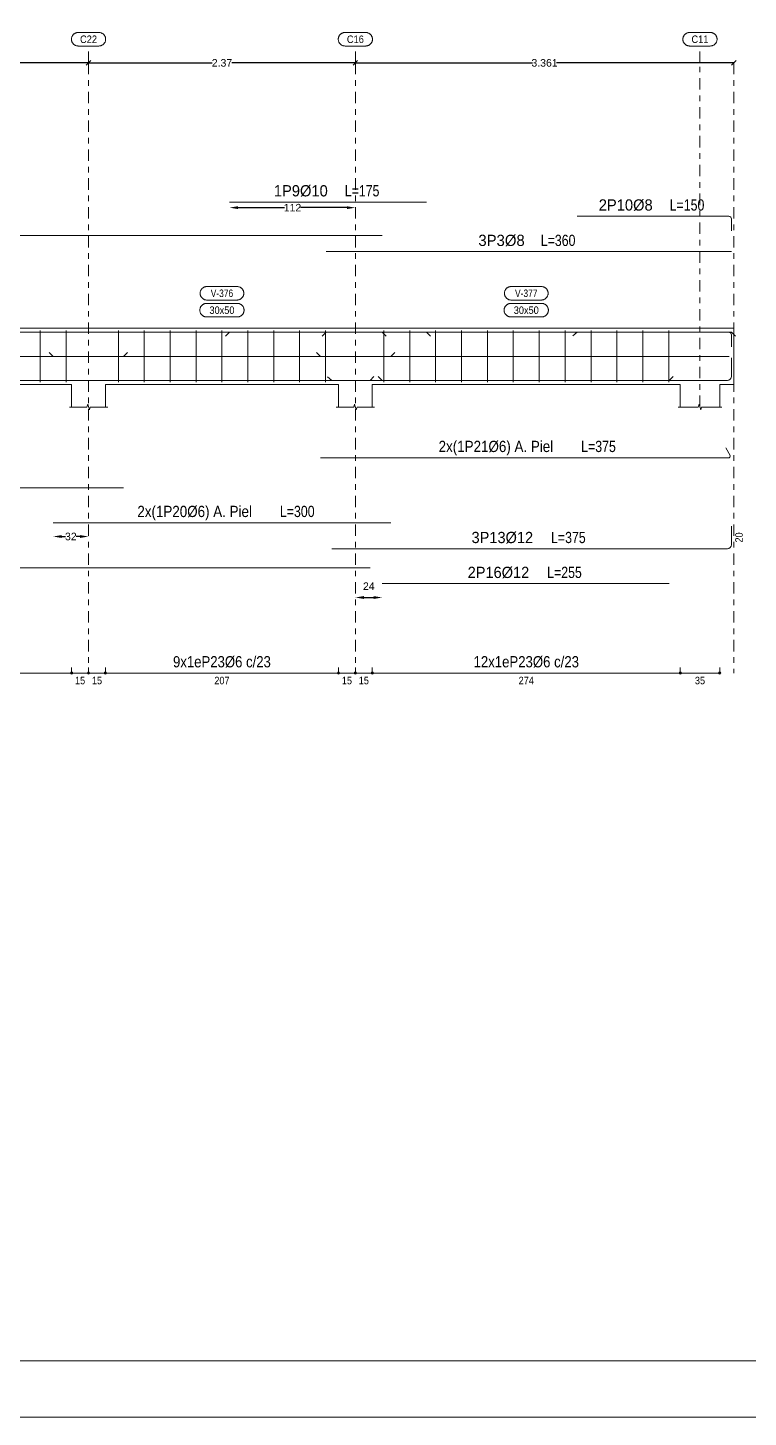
# Model space of a CAD drawing. Header units: millimetres. Extents: x 3 to 479, y -191 to 120.
# Drawn here: x 125.28 to 138.08, y -191.16 to -166.48 of the extents above; entities that cross this region are included whole.
import ezdxf
from ezdxf.enums import TextEntityAlignment as Align

# ---------------------------------------------------------------- set-up
doc = ezdxf.new("R2010")
doc.units = ezdxf.units.MM
doc.linetypes.add('CYPE_RAYAPUNTO', pattern=[0.4125, 0.2025, -0.105, 0, -0.105])
for name, color, linetype, lineweight in [('ALZ_ARM_LONG_ARM_TEXTOS', 3, 'Continuous', 9), ('ALZ_ARM_LONG_TXT_LONG', 3, 'Continuous', 9), ('ALZ_ARM_TRANS_TXT_EST', 3, 'Continuous', 9), ('ALZ_CONT_NUDOS', 122, 'Continuous', 9), ('ALZ_CONT_VIG_HORMIGON', 2, 'Continuous', 9), ('ALZ_COT_COT_ANCLAJES', 3, 'Continuous', 0), ('ALZ_COT_COT_ARM', 3, 'Continuous', 0), ('ALZ_COT_COT_EST', 3, 'Continuous', 0), ('ALZ_COT_COT_LIN_APOYOS', 2, 'CYPE_RAYAPUNTO', 0), ('ALZ_COT_LONGITUD_PROYECTADA', 122, 'Continuous', 0), ('ALZ_COT_TEXTOS_ESTRIBOS', 122, 'Continuous', 0), ('ALZ_REF_COT_LIN_AUX_COTA', 2, 'CYPE_RAYAPUNTO', 9), ('ALZ_REF_REF_NOMBRE', 3, 'Continuous', 9), ('ALZ_REF_REF_REFERENCIA', 3, 'Continuous', 9), ('ALZ_REF_TEXTO_REF_NOMBRE', 3, 'Continuous', 9), ('ALZ_REF_TEXTO_REF_REFERENCIA', 3, 'Continuous', 9), ('ARM_LONGITUDINAL_Ø10', 103, 'Continuous', 9), ('ARM_LONGITUDINAL_Ø12', 171, 'Continuous', 9), ('ARM_LONGITUDINAL_Ø6', 151, 'Continuous', 9), ('ARM_LONGITUDINAL_Ø8', 32, 'Continuous', 9), ('ARM_TRANSVERSAL_Ø6', 151, 'Continuous', 9), ('RECUAD_LIMITES', 2, 'Continuous', 0), ('RECUAD_MARCO', 1, 'Continuous', 20)]:
    doc.layers.add(name, color=color, linetype=linetype, lineweight=lineweight)
doc.styles.add('CYPETXT_0.2_romans', font='arial.ttf', dxfattribs={"height": 0.133333})
doc.styles.add('CYPETXT_romans', font='arial.ttf', dxfattribs={"height": 0.2})
doc.dimstyles.new('cype_arrow', dxfattribs={"dimtxt": 0.18, "dimasz": 0.15, "dimexe": 0.05, "dimexo": 0.05, "dimgap": 0, "dimtad": 0, "dimdec": 4, "dimzin": 0, "dimdsep": 46, "dimtxsty": 'CYPETXT_0.2_romans', "dimcen": 0.09, "dimadec": 0, "dimazin": 0, "dimtfac": 1, "dimtdec": 4, "dimtofl": 0, "dimtmove": 2, "dimatfit": 3, "dimfxl": 1, "dimtolj": 1, "dimtzin": 0, "dimarcsym": 0})
doc.dimstyles.new('cype_oblique', dxfattribs={"dimtxt": 0.18, "dimasz": 0.18, "dimexe": 0.05, "dimexo": 0.05, "dimgap": 0, "dimtad": 0, "dimdec": 4, "dimzin": 0, "dimdsep": 46, "dimtxsty": 'CYPETXT_0.2_romans', "dimblk": 'OBLIQUE', "dimtsz": 0.04, "dimcen": 0.09, "dimadec": 0, "dimazin": 0, "dimtfac": 1, "dimtdec": 4, "dimtofl": 0, "dimtmove": 2, "dimatfit": 3, "dimfxl": 1, "dimtolj": 1, "dimtzin": 0, "dimarcsym": 0})

# ---------------------------------------------------------------- blocks, each defined once
blk = doc.blocks.new('*D787')
at = {"layer": 'ALZ_COT_LONGITUD_PROYECTADA', "color": 0, "lineweight": -2, "transparency": 16777216}
for p, q in [((120.465, -167.147), (120.545, -167.067)), ((126.324, -167.147), (126.404, -167.067)), ((120.505, -167.107), (123.208, -167.107)), ((126.364, -167.107), (123.66, -167.107))]:
    blk.add_line(p, q, dxfattribs=at)
at = {"layer": 'Defpoints', "color": 0, "transparency": 16777216}
for p in [(120.505, -167.107), (120.505, -167.107), (126.364, -167.107)]:
    blk.add_point(p, dxfattribs=at)
at = {"layer": 'ALZ_COT_LONGITUD_PROYECTADA', "color": 0, "transparency": 16777216, "insert": (123.434, -167.107), "char_height": 0.1333, "attachment_point": 5, "style": 'CYPETXT_0.2_romans'}
blk.add_mtext('\\A1;2.929', dxfattribs=at)
blk = doc.blocks.new('_OBLIQUE')
at = {"color": 0, "linetype": 'ByBlock', "lineweight": -2}
blk.add_line((-0.5, -0.5), (0.5, 0.5), dxfattribs=at)
blk = doc.blocks.new('*D788')
at = {"layer": 'ALZ_COT_LONGITUD_PROYECTADA', "color": 0, "lineweight": -2, "transparency": 16777216}
for p, q in [((126.324, -167.147), (126.404, -167.067)), ((131.064, -167.147), (131.144, -167.067)), ((126.364, -167.107), (128.559, -167.107)), ((131.104, -167.107), (128.908, -167.107))]:
    blk.add_line(p, q, dxfattribs=at)
at = {"layer": 'Defpoints', "color": 0, "transparency": 16777216}
for p in [(126.364, -167.107), (126.364, -167.107), (131.104, -167.107)]:
    blk.add_point(p, dxfattribs=at)
at = {"layer": 'ALZ_COT_LONGITUD_PROYECTADA', "color": 0, "transparency": 16777216, "insert": (128.734, -167.107), "char_height": 0.1333, "attachment_point": 5, "style": 'CYPETXT_0.2_romans'}
blk.add_mtext('\\A1;2.37', dxfattribs=at)
blk = doc.blocks.new('*D789')
at = {"layer": 'ALZ_COT_LONGITUD_PROYECTADA', "color": 0, "lineweight": -2, "transparency": 16777216}
for p, q in [((131.064, -167.147), (131.144, -167.067)), ((137.785, -167.147), (137.865, -167.067)), ((131.104, -167.107), (134.252, -167.107)), ((137.825, -167.107), (134.676, -167.107))]:
    blk.add_line(p, q, dxfattribs=at)
at = {"layer": 'Defpoints', "color": 0, "transparency": 16777216}
for p in [(131.104, -167.107), (131.104, -167.107), (137.825, -167.107)]:
    blk.add_point(p, dxfattribs=at)
at = {"layer": 'ALZ_COT_LONGITUD_PROYECTADA', "color": 0, "transparency": 16777216, "insert": (134.464, -167.107), "char_height": 0.1333, "attachment_point": 5, "style": 'CYPETXT_0.2_romans'}
blk.add_mtext('\\A1;3.361', dxfattribs=at)
blk = doc.blocks.new('*D792')
at = {"layer": 'ALZ_COT_COT_ARM', "color": 0, "lineweight": -2, "transparency": 16777216}
for p, q in [((125.884, -175.52), (125.954, -175.52)), ((126.214, -175.52), (126.143, -175.52))]:
    blk.add_line(p, q, dxfattribs=at)
at = {"layer": 'ALZ_COT_COT_ARM', "color": 0, "transparency": 16777216}
for points in [[(125.884, -175.495), (125.884, -175.545), (125.734, -175.52)], [(126.214, -175.495), (126.214, -175.545), (126.364, -175.52)]]:
    blk.add_solid(points, dxfattribs=at)
at = {"layer": 'Defpoints', "color": 0, "transparency": 16777216}
for p in [(125.734, -175.52), (126.364, -175.52), (126.364, -175.52)]:
    blk.add_point(p, dxfattribs=at)
at = {"layer": 'ALZ_COT_COT_ARM', "color": 0, "transparency": 16777216, "insert": (126.049, -175.52), "char_height": 0.1333, "attachment_point": 5, "style": 'CYPETXT_0.2_romans'}
blk.add_mtext('\\A1;32', dxfattribs=at)
blk = doc.blocks.new('*D798')
at = {"layer": 'ALZ_COT_COT_ARM', "color": 0, "lineweight": -2, "transparency": 16777216}
for p, q in [((129.019, -169.678), (129.846, -169.678)), ((130.954, -169.678), (130.127, -169.678))]:
    blk.add_line(p, q, dxfattribs=at)
at = {"layer": 'ALZ_COT_COT_ARM', "color": 0, "transparency": 16777216}
for points in [[(129.019, -169.653), (129.019, -169.703), (128.869, -169.678)], [(130.954, -169.653), (130.954, -169.703), (131.104, -169.678)]]:
    blk.add_solid(points, dxfattribs=at)
at = {"layer": 'Defpoints', "color": 0, "transparency": 16777216}
for p in [(128.869, -169.678), (131.104, -169.678), (131.104, -169.678)]:
    blk.add_point(p, dxfattribs=at)
at = {"layer": 'ALZ_COT_COT_ARM', "color": 0, "transparency": 16777216, "insert": (129.986, -169.678), "char_height": 0.1333, "attachment_point": 5, "style": 'CYPETXT_0.2_romans'}
blk.add_mtext('\\A1;112', dxfattribs=at)
blk = doc.blocks.new('*D801')
at = {"layer": 'ALZ_COT_COT_ARM', "color": 0, "lineweight": -2, "transparency": 16777216}
blk.add_line((131.254, -176.603), (131.43, -176.603), dxfattribs=at)
at = {"layer": 'ALZ_COT_COT_ARM', "color": 0, "transparency": 16777216}
for points in [[(131.254, -176.578), (131.254, -176.628), (131.104, -176.603)], [(131.43, -176.578), (131.43, -176.628), (131.58, -176.603)]]:
    blk.add_solid(points, dxfattribs=at)
at = {"layer": 'Defpoints', "color": 0, "transparency": 16777216}
for p in [(131.104, -176.603), (131.58, -176.603), (131.58, -176.603)]:
    blk.add_point(p, dxfattribs=at)
at = {"layer": 'ALZ_COT_COT_ARM', "color": 0, "transparency": 16777216, "insert": (131.342, -176.402), "char_height": 0.1333, "attachment_point": 5, "style": 'CYPETXT_0.2_romans'}
blk.add_mtext('\\A1;24', dxfattribs=at)

msp = doc.modelspace()

# ---------------------------------------------------------------- linework, layer by layer
at = {"layer": 'ALZ_CONT_NUDOS'}
for p, q in [((126.06351, -172.81918), (126.06351, -173.21918)), ((126.66351, -172.81918), (126.66351, -173.21918)), ((130.80351, -172.81918), (130.80351, -173.21918)), ((131.40351, -172.81918), (131.40351, -173.21918)), ((136.87493, -172.81918), (136.87493, -173.21918)), ((137.57493, -172.81918), (137.57493, -173.21918))]:
    msp.add_line(p, q, dxfattribs=at)
for points in [[(126.06351, -171.81918), (126.66351, -171.81918)], [(130.80351, -171.81918), (131.40351, -171.81918)], [(136.87493, -171.81918), (137.57493, -171.81918), (137.82493, -171.81918), (137.82493, -172.81918), (137.57493, -172.81918)], [(126.02351, -173.21918), (126.33351, -173.21918), (126.34851, -173.16918), (126.37851, -173.26918), (126.39351, -173.21918), (126.70351, -173.21918)], [(130.76351, -173.21918), (131.07351, -173.21918), (131.08851, -173.16918), (131.11851, -173.26918), (131.13351, -173.21918), (131.44351, -173.21918)], [(136.83493, -173.21918), (137.19493, -173.21918), (137.20993, -173.16918), (137.23993, -173.26918), (137.25493, -173.21918), (137.61493, -173.21918)]]:
    msp.add_lwpolyline(points, dxfattribs=at)
at = {"layer": 'ALZ_CONT_VIG_HORMIGON'}
for p, q in [((120.80493, -171.81918), (126.06351, -171.81918)), ((126.66351, -171.81918), (130.80351, -171.81918)), ((131.40351, -171.81918), (136.87493, -171.81918)), ((120.80493, -172.81918), (126.06351, -172.81918)), ((126.66351, -172.81918), (130.80351, -172.81918)), ((131.40351, -172.81918), (136.87493, -172.81918))]:
    msp.add_line(p, q, dxfattribs=at)
at = {"layer": 'ALZ_COT_COT_EST'}
for p, q in [((126.06351, -177.94395), (126.06351, -177.84395)), ((126.36351, -177.94395), (126.36351, -177.84395)), ((126.66351, -177.94395), (126.66351, -177.84395)), ((130.80351, -177.94395), (130.80351, -177.84395)), ((131.10351, -177.94395), (131.10351, -177.84395)), ((131.40351, -177.94395), (131.40351, -177.84395)), ((136.87493, -177.94395), (136.87493, -177.84395))]:
    msp.add_line(p, q, dxfattribs=at)
for points in [[(120.80493, -177.94395), (126.06351, -177.94395), (126.06351, -177.84395)], [(126.06351, -177.94395), (126.36351, -177.94395), (126.36351, -177.84395)], [(126.36351, -177.94395), (126.66351, -177.94395), (126.66351, -177.84395)], [(126.66351, -177.94395), (130.80351, -177.94395), (130.80351, -177.84395)], [(130.80351, -177.94395), (131.10351, -177.94395), (131.10351, -177.84395)], [(131.10351, -177.94395), (131.40351, -177.94395), (131.40351, -177.84395)], [(131.40351, -177.94395), (136.87493, -177.94395), (136.87493, -177.84395)], [(136.87493, -177.94395), (137.57493, -177.94395), (137.57493, -177.84395)]]:
    msp.add_lwpolyline(points, dxfattribs=at)
for centre in [(126.06351, -177.94395), (126.06351, -177.94395), (126.36351, -177.94395), (126.36351, -177.94395), (126.66351, -177.94395), (126.66351, -177.94395), (130.80351, -177.94395), (130.80351, -177.94395), (131.10351, -177.94395), (131.10351, -177.94395), (131.40351, -177.94395), (131.40351, -177.94395), (136.87493, -177.94395), (136.87493, -177.94395), (137.57493, -177.94395)]:
    msp.add_circle(centre, 0.02, dxfattribs=at)
at = {"layer": 'ALZ_COT_COT_LIN_APOYOS'}
for p, q in [((126.36351, -167.10669), (126.36351, -177.94395)), ((131.10351, -167.10669), (131.10351, -177.94395)), ((137.82493, -167.10669), (137.82493, -177.94395))]:
    msp.add_line(p, q, dxfattribs=at)
at = {"layer": 'ALZ_REF_COT_LIN_AUX_COTA'}
for p, q in [((126.36351, -167.10669), (126.36351, -166.80669)), ((131.10351, -167.10669), (131.10351, -166.80669)), ((137.22493, -167.10669), (137.22493, -166.80669)), ((137.22493, -173.21918), (137.22493, -167.10669))]:
    msp.add_line(p, q, dxfattribs=at)
at = {"layer": 'ALZ_REF_REF_NOMBRE'}
for points in [[(129.00151, -171.07918), (129.00952, -171.07944), (129.0175, -171.08025), (129.02541, -171.08158), (129.03321, -171.08344), (129.04087, -171.08582), (129.04835, -171.0887), (129.05563, -171.09207), (129.06266, -171.09593), (129.06942, -171.10024), (129.07588, -171.105), (129.082, -171.11018), (129.08776, -171.11575), (129.09314, -171.1217), (129.09811, -171.128), (129.10265, -171.13461), (129.10674, -171.14151), (129.11036, -171.14866), (129.11349, -171.15605), (129.11612, -171.16362), (129.11824, -171.17136), (129.11983, -171.17922), (129.1209, -171.18717), (129.12144, -171.19517), (129.12144, -171.20319), (129.1209, -171.21119), (129.11983, -171.21914), (129.11824, -171.227), (129.11612, -171.23473), (129.11349, -171.24231), (129.11036, -171.24969), (129.10674, -171.25685), (129.10265, -171.26375), (129.09811, -171.27036), (129.09314, -171.27665), (129.08776, -171.2826), (129.082, -171.28818), (129.07588, -171.29335), (129.06942, -171.29811), (129.06266, -171.30243), (129.05563, -171.30628), (129.04835, -171.30965), (129.04087, -171.31254), (129.03321, -171.31491), (129.02541, -171.31677), (129.0175, -171.31811), (129.00952, -171.31891), (129.00151, -171.31918), (128.46551, -171.31918), (128.45749, -171.31891), (128.44951, -171.31811), (128.4416, -171.31677), (128.4338, -171.31491), (128.42614, -171.31254), (128.41866, -171.30965), (128.41138, -171.30628), (128.40435, -171.30243), (128.39759, -171.29811), (128.39114, -171.29335), (128.38501, -171.28818), (128.37925, -171.2826), (128.37387, -171.27665), (128.3689, -171.27036), (128.36436, -171.26375), (128.36027, -171.25685), (128.35665, -171.24969), (128.35352, -171.24231), (128.35089, -171.23473), (128.34877, -171.227), (128.34718, -171.21914), (128.34611, -171.21119), (128.34557, -171.20319), (128.34557, -171.19517), (128.34611, -171.18717), (128.34718, -171.17922), (128.34877, -171.17136), (128.35089, -171.16362), (128.35352, -171.15605), (128.35665, -171.14866), (128.36027, -171.14151), (128.36436, -171.13461), (128.3689, -171.128), (128.37387, -171.1217), (128.37925, -171.11575), (128.38501, -171.11018), (128.39114, -171.105), (128.39759, -171.10024), (128.40435, -171.09593), (128.41138, -171.09207), (128.41866, -171.0887), (128.42614, -171.08582), (128.4338, -171.08344), (128.4416, -171.08158), (128.44951, -171.08025), (128.45749, -171.07944), (128.46551, -171.07918), (129.00151, -171.07918)], [(134.40722, -171.07918), (134.41523, -171.07944), (134.42321, -171.08025), (134.43112, -171.08158), (134.43892, -171.08344), (134.44658, -171.08582), (134.45406, -171.0887), (134.46134, -171.09207), (134.46837, -171.09593), (134.47513, -171.10024), (134.48159, -171.105), (134.48771, -171.11018), (134.49347, -171.11575), (134.49885, -171.1217), (134.50382, -171.128), (134.50836, -171.13461), (134.51245, -171.14151), (134.51607, -171.14866), (134.5192, -171.15605), (134.52183, -171.16362), (134.52395, -171.17136), (134.52554, -171.17922), (134.52661, -171.18717), (134.52715, -171.19517), (134.52715, -171.20319), (134.52661, -171.21119), (134.52554, -171.21914), (134.52395, -171.227), (134.52183, -171.23473), (134.5192, -171.24231), (134.51607, -171.24969), (134.51245, -171.25685), (134.50836, -171.26375), (134.50382, -171.27036), (134.49885, -171.27665), (134.49347, -171.2826), (134.48771, -171.28818), (134.48159, -171.29335), (134.47513, -171.29811), (134.46837, -171.30243), (134.46134, -171.30628), (134.45406, -171.30965), (134.44658, -171.31254), (134.43892, -171.31491), (134.43112, -171.31677), (134.42321, -171.31811), (134.41523, -171.31891), (134.40722, -171.31918), (133.87122, -171.31918), (133.8632, -171.31891), (133.85522, -171.31811), (133.84731, -171.31677), (133.83951, -171.31491), (133.83185, -171.31254), (133.82437, -171.30965), (133.81709, -171.30628), (133.81006, -171.30243), (133.8033, -171.29811), (133.79685, -171.29335), (133.79072, -171.28818), (133.78496, -171.2826), (133.77958, -171.27665), (133.77461, -171.27036), (133.77007, -171.26375), (133.76598, -171.25685), (133.76236, -171.24969), (133.75923, -171.24231), (133.7566, -171.23473), (133.75448, -171.227), (133.75289, -171.21914), (133.75182, -171.21119), (133.75128, -171.20319), (133.75128, -171.19517), (133.75182, -171.18717), (133.75289, -171.17922), (133.75448, -171.17136), (133.7566, -171.16362), (133.75923, -171.15605), (133.76236, -171.14866), (133.76598, -171.14151), (133.77007, -171.13461), (133.77461, -171.128), (133.77958, -171.1217), (133.78496, -171.11575), (133.79072, -171.11018), (133.79685, -171.105), (133.8033, -171.10024), (133.81006, -171.09593), (133.81709, -171.09207), (133.82437, -171.0887), (133.83185, -171.08582), (133.83951, -171.08344), (133.84731, -171.08158), (133.85522, -171.08025), (133.8632, -171.07944), (133.87122, -171.07918), (134.40722, -171.07918)], [(129.00651, -171.37918), (129.01452, -171.37944), (129.0225, -171.38025), (129.03041, -171.38158), (129.03821, -171.38344), (129.04587, -171.38582), (129.05335, -171.3887), (129.06063, -171.39207), (129.06766, -171.39593), (129.07442, -171.40024), (129.08088, -171.405), (129.087, -171.41018), (129.09276, -171.41575), (129.09814, -171.4217), (129.10311, -171.428), (129.10765, -171.43461), (129.11174, -171.44151), (129.11536, -171.44866), (129.11849, -171.45605), (129.12112, -171.46362), (129.12324, -171.47136), (129.12483, -171.47922), (129.1259, -171.48717), (129.12644, -171.49517), (129.12644, -171.50319), (129.1259, -171.51119), (129.12483, -171.51914), (129.12324, -171.527), (129.12112, -171.53473), (129.11849, -171.54231), (129.11536, -171.54969), (129.11174, -171.55685), (129.10765, -171.56375), (129.10311, -171.57036), (129.09814, -171.57665), (129.09276, -171.5826), (129.087, -171.58818), (129.08088, -171.59335), (129.07442, -171.59811), (129.06766, -171.60243), (129.06063, -171.60628), (129.05335, -171.60965), (129.04587, -171.61254), (129.03821, -171.61491), (129.03041, -171.61677), (129.0225, -171.61811), (129.01452, -171.61891), (129.00651, -171.61918), (128.46051, -171.61918), (128.45249, -171.61891), (128.44451, -171.61811), (128.4366, -171.61677), (128.4288, -171.61491), (128.42114, -171.61254), (128.41366, -171.60965), (128.40638, -171.60628), (128.39935, -171.60243), (128.39259, -171.59811), (128.38614, -171.59335), (128.38001, -171.58818), (128.37425, -171.5826), (128.36887, -171.57665), (128.3639, -171.57036), (128.35936, -171.56375), (128.35527, -171.55685), (128.35165, -171.54969), (128.34852, -171.54231), (128.34589, -171.53473), (128.34377, -171.527), (128.34218, -171.51914), (128.34111, -171.51119), (128.34057, -171.50319), (128.34057, -171.49517), (128.34111, -171.48717), (128.34218, -171.47922), (128.34377, -171.47136), (128.34589, -171.46362), (128.34852, -171.45605), (128.35165, -171.44866), (128.35527, -171.44151), (128.35936, -171.43461), (128.3639, -171.428), (128.36887, -171.4217), (128.37425, -171.41575), (128.38001, -171.41018), (128.38614, -171.405), (128.39259, -171.40024), (128.39935, -171.39593), (128.40638, -171.39207), (128.41366, -171.3887), (128.42114, -171.38582), (128.4288, -171.38344), (128.4366, -171.38158), (128.44451, -171.38025), (128.45249, -171.37944), (128.46051, -171.37918), (129.00651, -171.37918)], [(134.41222, -171.37918), (134.42023, -171.37944), (134.42821, -171.38025), (134.43612, -171.38158), (134.44392, -171.38344), (134.45158, -171.38582), (134.45906, -171.3887), (134.46634, -171.39207), (134.47337, -171.39593), (134.48013, -171.40024), (134.48659, -171.405), (134.49271, -171.41018), (134.49847, -171.41575), (134.50385, -171.4217), (134.50882, -171.428), (134.51336, -171.43461), (134.51745, -171.44151), (134.52107, -171.44866), (134.5242, -171.45605), (134.52683, -171.46362), (134.52895, -171.47136), (134.53054, -171.47922), (134.53161, -171.48717), (134.53215, -171.49517), (134.53215, -171.50319), (134.53161, -171.51119), (134.53054, -171.51914), (134.52895, -171.527), (134.52683, -171.53473), (134.5242, -171.54231), (134.52107, -171.54969), (134.51745, -171.55685), (134.51336, -171.56375), (134.50882, -171.57036), (134.50385, -171.57665), (134.49847, -171.5826), (134.49271, -171.58818), (134.48659, -171.59335), (134.48013, -171.59811), (134.47337, -171.60243), (134.46634, -171.60628), (134.45906, -171.60965), (134.45158, -171.61254), (134.44392, -171.61491), (134.43612, -171.61677), (134.42821, -171.61811), (134.42023, -171.61891), (134.41222, -171.61918), (133.86622, -171.61918), (133.8582, -171.61891), (133.85022, -171.61811), (133.84231, -171.61677), (133.83451, -171.61491), (133.82685, -171.61254), (133.81937, -171.60965), (133.81209, -171.60628), (133.80506, -171.60243), (133.7983, -171.59811), (133.79185, -171.59335), (133.78572, -171.58818), (133.77996, -171.5826), (133.77458, -171.57665), (133.76961, -171.57036), (133.76507, -171.56375), (133.76098, -171.55685), (133.75736, -171.54969), (133.75423, -171.54231), (133.7516, -171.53473), (133.74948, -171.527), (133.74789, -171.51914), (133.74682, -171.51119), (133.74628, -171.50319), (133.74628, -171.49517), (133.74682, -171.48717), (133.74789, -171.47922), (133.74948, -171.47136), (133.7516, -171.46362), (133.75423, -171.45605), (133.75736, -171.44866), (133.76098, -171.44151), (133.76507, -171.43461), (133.76961, -171.428), (133.77458, -171.4217), (133.77996, -171.41575), (133.78572, -171.41018), (133.79185, -171.405), (133.7983, -171.40024), (133.80506, -171.39593), (133.81209, -171.39207), (133.81937, -171.3887), (133.82685, -171.38582), (133.83451, -171.38344), (133.84231, -171.38158), (133.85022, -171.38025), (133.8582, -171.37944), (133.86622, -171.37918), (134.41222, -171.37918)]]:
    msp.add_lwpolyline(points, close=True, dxfattribs=at)
at = {"layer": 'ALZ_REF_REF_REFERENCIA'}
for points in [[(126.54751, -166.56669), (126.55552, -166.56696), (126.5635, -166.56776), (126.57141, -166.5691), (126.57921, -166.57096), (126.58687, -166.57333), (126.59435, -166.57622), (126.60163, -166.57959), (126.60866, -166.58345), (126.61542, -166.58776), (126.62188, -166.59252), (126.628, -166.5977), (126.63376, -166.60327), (126.63914, -166.60922), (126.64411, -166.61551), (126.64865, -166.62212), (126.65274, -166.62902), (126.65636, -166.63618), (126.65949, -166.64356), (126.66212, -166.65114), (126.66424, -166.65888), (126.66583, -166.66673), (126.6669, -166.67468), (126.66744, -166.68268), (126.66744, -166.6907), (126.6669, -166.69871), (126.66583, -166.70665), (126.66424, -166.71451), (126.66212, -166.72225), (126.65949, -166.72982), (126.65636, -166.73721), (126.65274, -166.74436), (126.64865, -166.75126), (126.64411, -166.75788), (126.63914, -166.76417), (126.63376, -166.77012), (126.628, -166.77569), (126.62188, -166.78087), (126.61542, -166.78563), (126.60866, -166.78994), (126.60163, -166.7938), (126.59435, -166.79717), (126.58687, -166.80005), (126.57921, -166.80243), (126.57141, -166.80429), (126.5635, -166.80562), (126.55552, -166.80643), (126.54751, -166.80669), (126.17951, -166.80669), (126.17149, -166.80643), (126.16351, -166.80562), (126.1556, -166.80429), (126.1478, -166.80243), (126.14014, -166.80005), (126.13266, -166.79717), (126.12538, -166.7938), (126.11835, -166.78994), (126.11159, -166.78563), (126.10514, -166.78087), (126.09901, -166.77569), (126.09325, -166.77012), (126.08787, -166.76417), (126.0829, -166.75788), (126.07836, -166.75126), (126.07427, -166.74436), (126.07065, -166.73721), (126.06752, -166.72982), (126.06489, -166.72225), (126.06277, -166.71451), (126.06118, -166.70665), (126.06011, -166.69871), (126.05957, -166.6907), (126.05957, -166.68268), (126.06011, -166.67468), (126.06118, -166.66673), (126.06277, -166.65888), (126.06489, -166.65114), (126.06752, -166.64356), (126.07065, -166.63618), (126.07427, -166.62902), (126.07836, -166.62212), (126.0829, -166.61551), (126.08787, -166.60922), (126.09325, -166.60327), (126.09901, -166.5977), (126.10514, -166.59252), (126.11159, -166.58776), (126.11835, -166.58345), (126.12538, -166.57959), (126.13266, -166.57622), (126.14014, -166.57333), (126.1478, -166.57096), (126.1556, -166.5691), (126.16351, -166.56776), (126.17149, -166.56696), (126.17951, -166.56669), (126.54751, -166.56669)], [(131.28751, -166.56669), (131.29552, -166.56696), (131.3035, -166.56776), (131.31141, -166.5691), (131.31921, -166.57096), (131.32687, -166.57333), (131.33435, -166.57622), (131.34163, -166.57959), (131.34866, -166.58345), (131.35542, -166.58776), (131.36188, -166.59252), (131.368, -166.5977), (131.37376, -166.60327), (131.37914, -166.60922), (131.38411, -166.61551), (131.38865, -166.62212), (131.39274, -166.62902), (131.39636, -166.63618), (131.39949, -166.64356), (131.40212, -166.65114), (131.40424, -166.65888), (131.40583, -166.66673), (131.4069, -166.67468), (131.40744, -166.68268), (131.40744, -166.6907), (131.4069, -166.69871), (131.40583, -166.70665), (131.40424, -166.71451), (131.40212, -166.72225), (131.39949, -166.72982), (131.39636, -166.73721), (131.39274, -166.74436), (131.38865, -166.75126), (131.38411, -166.75788), (131.37914, -166.76417), (131.37376, -166.77012), (131.368, -166.77569), (131.36188, -166.78087), (131.35542, -166.78563), (131.34866, -166.78994), (131.34163, -166.7938), (131.33435, -166.79717), (131.32687, -166.80005), (131.31921, -166.80243), (131.31141, -166.80429), (131.3035, -166.80562), (131.29552, -166.80643), (131.28751, -166.80669), (130.91951, -166.80669), (130.91149, -166.80643), (130.90351, -166.80562), (130.8956, -166.80429), (130.8878, -166.80243), (130.88014, -166.80005), (130.87266, -166.79717), (130.86538, -166.7938), (130.85835, -166.78994), (130.85159, -166.78563), (130.84514, -166.78087), (130.83901, -166.77569), (130.83325, -166.77012), (130.82787, -166.76417), (130.8229, -166.75788), (130.81836, -166.75126), (130.81427, -166.74436), (130.81065, -166.73721), (130.80752, -166.72982), (130.80489, -166.72225), (130.80277, -166.71451), (130.80118, -166.70665), (130.80011, -166.69871), (130.79957, -166.6907), (130.79957, -166.68268), (130.80011, -166.67468), (130.80118, -166.66673), (130.80277, -166.65888), (130.80489, -166.65114), (130.80752, -166.64356), (130.81065, -166.63618), (130.81427, -166.62902), (130.81836, -166.62212), (130.8229, -166.61551), (130.82787, -166.60922), (130.83325, -166.60327), (130.83901, -166.5977), (130.84514, -166.59252), (130.85159, -166.58776), (130.85835, -166.58345), (130.86538, -166.57959), (130.87266, -166.57622), (130.88014, -166.57333), (130.8878, -166.57096), (130.8956, -166.5691), (130.90351, -166.56776), (130.91149, -166.56696), (130.91951, -166.56669), (131.28751, -166.56669)], [(137.40893, -166.56669), (137.41694, -166.56696), (137.42492, -166.56776), (137.43283, -166.5691), (137.44063, -166.57096), (137.44829, -166.57333), (137.45577, -166.57622), (137.46305, -166.57959), (137.47008, -166.58345), (137.47684, -166.58776), (137.4833, -166.59252), (137.48942, -166.5977), (137.49518, -166.60327), (137.50056, -166.60922), (137.50553, -166.61551), (137.51007, -166.62212), (137.51416, -166.62902), (137.51778, -166.63618), (137.52091, -166.64356), (137.52354, -166.65114), (137.52566, -166.65888), (137.52725, -166.66673), (137.52832, -166.67468), (137.52886, -166.68268), (137.52886, -166.6907), (137.52832, -166.69871), (137.52725, -166.70665), (137.52566, -166.71451), (137.52354, -166.72225), (137.52091, -166.72982), (137.51778, -166.73721), (137.51416, -166.74436), (137.51007, -166.75126), (137.50553, -166.75788), (137.50056, -166.76417), (137.49518, -166.77012), (137.48942, -166.77569), (137.4833, -166.78087), (137.47684, -166.78563), (137.47008, -166.78994), (137.46305, -166.7938), (137.45577, -166.79717), (137.44829, -166.80005), (137.44063, -166.80243), (137.43283, -166.80429), (137.42492, -166.80562), (137.41694, -166.80643), (137.40893, -166.80669), (137.04093, -166.80669), (137.03291, -166.80643), (137.02493, -166.80562), (137.01702, -166.80429), (137.00922, -166.80243), (137.00156, -166.80005), (136.99408, -166.79717), (136.9868, -166.7938), (136.97977, -166.78994), (136.97301, -166.78563), (136.96656, -166.78087), (136.96043, -166.77569), (136.95467, -166.77012), (136.94929, -166.76417), (136.94432, -166.75788), (136.93978, -166.75126), (136.93569, -166.74436), (136.93208, -166.73721), (136.92894, -166.72982), (136.92631, -166.72225), (136.92419, -166.71451), (136.9226, -166.70665), (136.92153, -166.69871), (136.92099, -166.6907), (136.92099, -166.68268), (136.92153, -166.67468), (136.9226, -166.66673), (136.92419, -166.65888), (136.92631, -166.65114), (136.92894, -166.64356), (136.93208, -166.63618), (136.93569, -166.62902), (136.93978, -166.62212), (136.94432, -166.61551), (136.94929, -166.60922), (136.95467, -166.60327), (136.96043, -166.5977), (136.96656, -166.59252), (136.97301, -166.58776), (136.97977, -166.58345), (136.9868, -166.57959), (136.99408, -166.57622), (137.00156, -166.57333), (137.00922, -166.57096), (137.01702, -166.5691), (137.02493, -166.56776), (137.03291, -166.56696), (137.04093, -166.56669), (137.40893, -166.56669)]]:
    msp.add_lwpolyline(points, close=True, dxfattribs=at)
at = {"layer": 'ARM_LONGITUDINAL_Ø10'}
for p, q in [((128.86907, -171.89118), (128.79836, -171.96189)), ((132.36907, -171.89118), (132.43978, -171.96189))]:
    msp.add_line(p, q, dxfattribs=at)
for points in [[(128.86907, -169.57808), (132.36907, -169.57808)], [(128.86907, -171.89118), (132.36907, -171.89118)]]:
    msp.add_lwpolyline(points, dxfattribs=at)
at = {"layer": 'ARM_LONGITUDINAL_Ø12'}
for p, q in [((130.68493, -172.74718), (130.61035, -172.68056)), ((131.57993, -172.74718), (131.50922, -172.67647)), ((136.67993, -172.74718), (136.75064, -172.67647))]:
    msp.add_line(p, q, dxfattribs=at)
for points in [[(137.78493, -172.34718), (137.78493, -172.67518), (137.77945, -172.70273), (137.76384, -172.72609), (137.74048, -172.7417), (137.71293, -172.74718), (130.68493, -172.74718)], [(131.57993, -172.74718), (136.67993, -172.74718)], [(137.78493, -175.33674), (137.78493, -175.66474), (137.77945, -175.69229), (137.76384, -175.71565), (137.74048, -175.73126), (137.71293, -175.73674), (130.68493, -175.73674)], [(131.57993, -176.35674), (136.67993, -176.35674)]]:
    msp.add_lwpolyline(points, dxfattribs=at)
at = {"layer": 'ARM_LONGITUDINAL_Ø6'}
for p, q in [((125.73351, -172.31918), (125.66279, -172.24847)), ((126.98422, -172.31918), (127.05493, -172.24847)), ((130.48493, -172.31918), (130.41422, -172.24847)), ((131.73351, -172.31918), (131.80422, -172.24847))]:
    msp.add_line(p, q, dxfattribs=at)
for points in [[(119.88422, -172.31918), (126.98422, -172.31918)], [(125.73351, -172.31918), (131.73351, -172.31918)], [(130.48493, -172.31918), (137.74336, -172.31918)], [(130.48493, -174.11918), (137.74336, -174.11918), (137.75442, -174.1099), (137.76163, -174.09739), (137.76414, -174.08318), (137.68493, -173.94597)], [(119.88422, -174.65299), (126.98422, -174.65299)], [(125.73351, -175.27397), (131.73351, -175.27397)]]:
    msp.add_lwpolyline(points, dxfattribs=at)
at = {"layer": 'ARM_LONGITUDINAL_Ø8'}
for p, q in [((130.58493, -171.89118), (130.51422, -171.96189)), ((131.58182, -171.89118), (131.65253, -171.96189)), ((135.04493, -171.89118), (134.96785, -171.95489)), ((137.78493, -171.89118), (137.85564, -171.96189)), ((131.36351, -172.74718), (131.43422, -172.67647))]:
    msp.add_line(p, q, dxfattribs=at)
for points in [[(137.78493, -170.09021), (137.78493, -169.87821), (137.78127, -169.85984), (137.77087, -169.84427), (137.75529, -169.83386), (137.73693, -169.83021), (135.04493, -169.83021)], [(111.58182, -170.17318), (131.58182, -170.17318)], [(137.78493, -170.45918), (130.58493, -170.45918)], [(111.58182, -171.89118), (131.58182, -171.89118)], [(137.78493, -171.89118), (130.58493, -171.89118)], [(137.78493, -172.15118), (137.78493, -171.93918), (137.78127, -171.92081), (137.77087, -171.90524), (137.75529, -171.89483), (137.73693, -171.89118), (135.04493, -171.89118)], [(111.76493, -172.74718), (131.36351, -172.74718)], [(111.76493, -176.07511), (131.36351, -176.07511)]]:
    msp.add_lwpolyline(points, dxfattribs=at)
at = {"layer": 'ARM_TRANSVERSAL_Ø6'}
for p, q in [((125.50422, -171.85918), (125.50422, -172.77918)), ((125.96422, -171.85918), (125.96422, -172.77918)), ((126.89351, -171.85918), (126.89351, -172.77918)), ((127.35351, -171.85918), (127.35351, -172.77918)), ((127.81351, -171.85918), (127.81351, -172.77918)), ((128.27351, -171.85918), (128.27351, -172.77918)), ((128.73351, -171.85918), (128.73351, -172.77918)), ((129.19351, -171.85918), (129.19351, -172.77918)), ((129.65351, -171.85918), (129.65351, -172.77918)), ((130.11351, -171.85918), (130.11351, -172.77918)), ((130.57351, -171.85918), (130.57351, -172.77918)), ((131.60922, -171.85918), (131.60922, -172.77918)), ((132.06922, -171.85918), (132.06922, -172.77918)), ((132.52922, -171.85918), (132.52922, -172.77918)), ((132.98922, -171.85918), (132.98922, -172.77918)), ((133.44922, -171.85918), (133.44922, -172.77918)), ((133.90922, -171.85918), (133.90922, -172.77918)), ((134.36922, -171.85918), (134.36922, -172.77918)), ((134.82922, -171.85918), (134.82922, -172.77918)), ((135.28922, -171.85918), (135.28922, -172.77918)), ((135.74922, -171.85918), (135.74922, -172.77918)), ((136.20922, -171.85918), (136.20922, -172.77918)), ((136.66922, -171.85918), (136.66922, -172.77918))]:
    msp.add_line(p, q, dxfattribs=at)
at = {"layer": 'RECUAD_LIMITES'}
msp.add_lwpolyline([(100.33093, -191.16316), (159.73093, -191.16316), (159.73093, -149.16316), (100.33093, -149.16316), (100.33093, -191.16316)], close=True, dxfattribs=at)
at = {"layer": 'RECUAD_MARCO'}
msp.add_lwpolyline([(102.83093, -190.16316), (158.73093, -190.16316), (158.73093, -150.16316), (102.83093, -150.16316), (102.83093, -190.16316)], close=True, dxfattribs=at)

# ---------------------------------------------------------------- texts
at = {"layer": 'ALZ_ARM_LONG_ARM_TEXTOS', "style": 'CYPETXT_romans'}
for s, width, p in [('1P9%%c10', 0.935124, (130.13407, -169.47808)), ('2P10%%c8', 0.935124, (135.90593, -169.73021)), ('3P3%%c8', 0.947337, (133.69993, -170.35918)), ('2x(1P21%%c6) A. Piel', 0.851134, (133.59993, -174.01918)), ('2x(1P20%%c6) A. Piel', 0.851134, (128.24851, -175.17397)), ('3P13%%c12', 0.92633, (133.71393, -175.63674)), ('2P16%%c12', 0.92633, (133.64493, -176.25674))]:
    msp.add_text(s, height=0.2, dxfattribs=dict(at, width=width)).set_placement(p, align=Align.CENTER)
at = {"layer": 'ALZ_ARM_LONG_TXT_LONG', "style": 'CYPETXT_romans', "width": 0.785606}
for s, p in [(' L=175', (131.19257, -169.47808)), (' L=150', (136.96443, -169.73021)), (' L=360', (134.67443, -170.35918)), (' L=375', (135.39193, -174.01918)), (' L=300', (130.04051, -175.17397)), (' L=375', (134.85643, -175.63674)), (' L=255', (134.78743, -176.25674))]:
    msp.add_text(s, height=0.2, dxfattribs=at).set_placement(p, align=Align.CENTER)
at = {"layer": 'ALZ_ARM_TRANS_TXT_EST', "style": 'CYPETXT_romans'}
for s, width, p in [('9x1eP23%%c6 c/23', 0.835132, (128.73351, -177.84395)), ('12x1eP23%%c6 c/23', 0.837616, (134.13922, -177.84395))]:
    msp.add_text(s, height=0.2, dxfattribs=dict(at, width=width)).set_placement(p, align=Align.CENTER)
at = {"layer": 'ALZ_COT_COT_ANCLAJES', "style": 'CYPETXT_romans', "width": 0.872274}
msp.add_text('20', height=0.133333, rotation=90, dxfattribs=at).set_placement((137.85159, -175.53674), align=Align.TOP_CENTER)
at = {"layer": 'ALZ_COT_TEXTOS_ESTRIBOS', "style": 'CYPETXT_romans', "width": 0.872274}
for s, p in [('15', (126.21351, -178.01061)), ('15', (126.51351, -178.01061)), ('207', (128.73351, -178.01061)), ('15', (130.95351, -178.01061)), ('15', (131.25351, -178.01061)), ('274', (134.13922, -178.01061)), ('35', (137.22493, -178.01061))]:
    msp.add_text(s, height=0.133333, dxfattribs=at).set_placement(p, align=Align.TOP_CENTER)
at = {"layer": 'ALZ_REF_TEXTO_REF_NOMBRE', "style": 'CYPETXT_romans'}
for s, width, p in [('V-376', 0.803518, (128.73351, -171.19918)), ('V-377', 0.803518, (134.13922, -171.19918)), ('30x50', 0.876123, (128.73351, -171.49918)), ('30x50', 0.876123, (134.13922, -171.49918))]:
    msp.add_text(s, height=0.133333, dxfattribs=dict(at, width=width)).set_placement(p, align=Align.MIDDLE_CENTER)
at = {"layer": 'ALZ_REF_TEXTO_REF_REFERENCIA', "style": 'CYPETXT_romans', "width": 0.8832}
for s, p in [('C22', (126.36351, -166.68669)), ('C16', (131.10351, -166.68669)), ('C11', (137.22493, -166.68669))]:
    msp.add_text(s, height=0.133333, dxfattribs=at).set_placement(p, align=Align.MIDDLE_CENTER)

# ---------------------------------------------------------------- dimensions: what is measured, and where the dimension line sits
at = {"layer": 'ALZ_COT_COT_ARM'}
for p1, p2, text, picture, middle in [((128.86907, -169.67808), (131.10351, -169.67808), '112', '*D798', (129.98629, -169.67808)), ((125.73351, -175.51997), (126.36351, -175.51997), '32', '*D792', (126.04851, -175.51997)), ((131.10351, -176.60274), (131.57993, -176.60274), '24', '*D801', (131.34172, -176.40192))]:
    dim = msp.add_aligned_dim(p1=p1, p2=p2, distance=0, text=text, dimstyle='cype_arrow', override={"dimexe": 0, "dimexo": 0}, dxfattribs=at)
    dim.commit()
    dim.dimension.update_dxf_attribs({"geometry": picture, "text_midpoint": middle})
at = {"layer": 'ALZ_COT_LONGITUD_PROYECTADA'}
for p1, p2, text, picture, middle in [((126.36351, -167.10669), (120.50493, -167.10669), '2.929', '*D787', (123.43422, -167.10669)), ((131.10351, -167.10669), (126.36351, -167.10669), '2.37', '*D788', (128.73351, -167.10669)), ((137.82493, -167.10669), (131.10351, -167.10669), '3.361', '*D789', (134.46422, -167.10669))]:
    dim = msp.add_aligned_dim(p1=p1, p2=p2, distance=0, text=text, dimstyle='cype_oblique', override={"dimexe": 0, "dimexo": 0}, dxfattribs=at)
    dim.commit()
    dim.dimension.update_dxf_attribs({"geometry": picture, "text_midpoint": middle})

doc.saveas('drawing.dxf')
